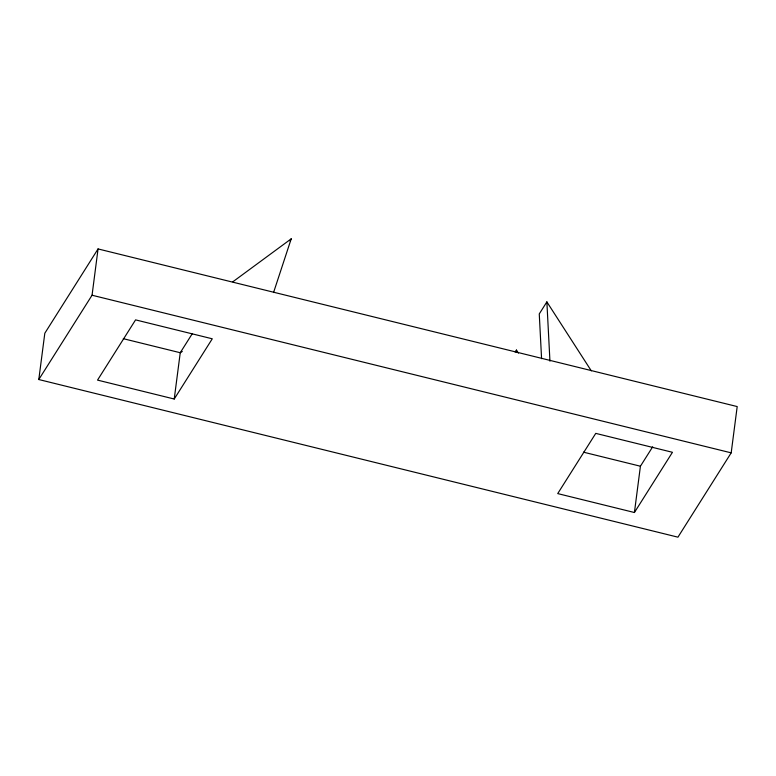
<?xml version="1.0" encoding="UTF-8"?>
<svg xmlns="http://www.w3.org/2000/svg" width="776" height="776" viewBox="0 0 776 776"><rect width="100%" height="100%" fill="white"/><g stroke="black" fill="none" stroke-linecap="round" stroke-linejoin="round"><path stroke-width="1.16" d="M38.8 379.532L44.814 333.243L98.057 248.931L737.2 406.566L731.186 452.854L677.943 537.167L38.8 379.532L92.053 295.229L98.057 248.931M174.231 399.019L212.275 338.792L135.577 319.877L97.533 380.104L174.231 399.019L180.245 352.731L192.293 333.661M634.419 512.509L672.452 452.292L595.755 433.377L557.721 493.594L634.419 512.509L640.423 466.221L652.674 446.83M273.55 292.542L291.213 238.833L232.868 281.775M289.943 240.841L291.213 238.833M515.177 352.071L516.438 350.063L518.397 353.109M591.312 370.86L546.867 301.883L539.262 313.931L541.58 358.696M182.282 351.46L180.245 352.731L123.306 338.685M92.053 295.229L731.186 452.854M583.484 452.175L640.423 466.221M546.867 301.883L549.942 361.17M516.438 350.063L516.564 352.488"/></g></svg>
